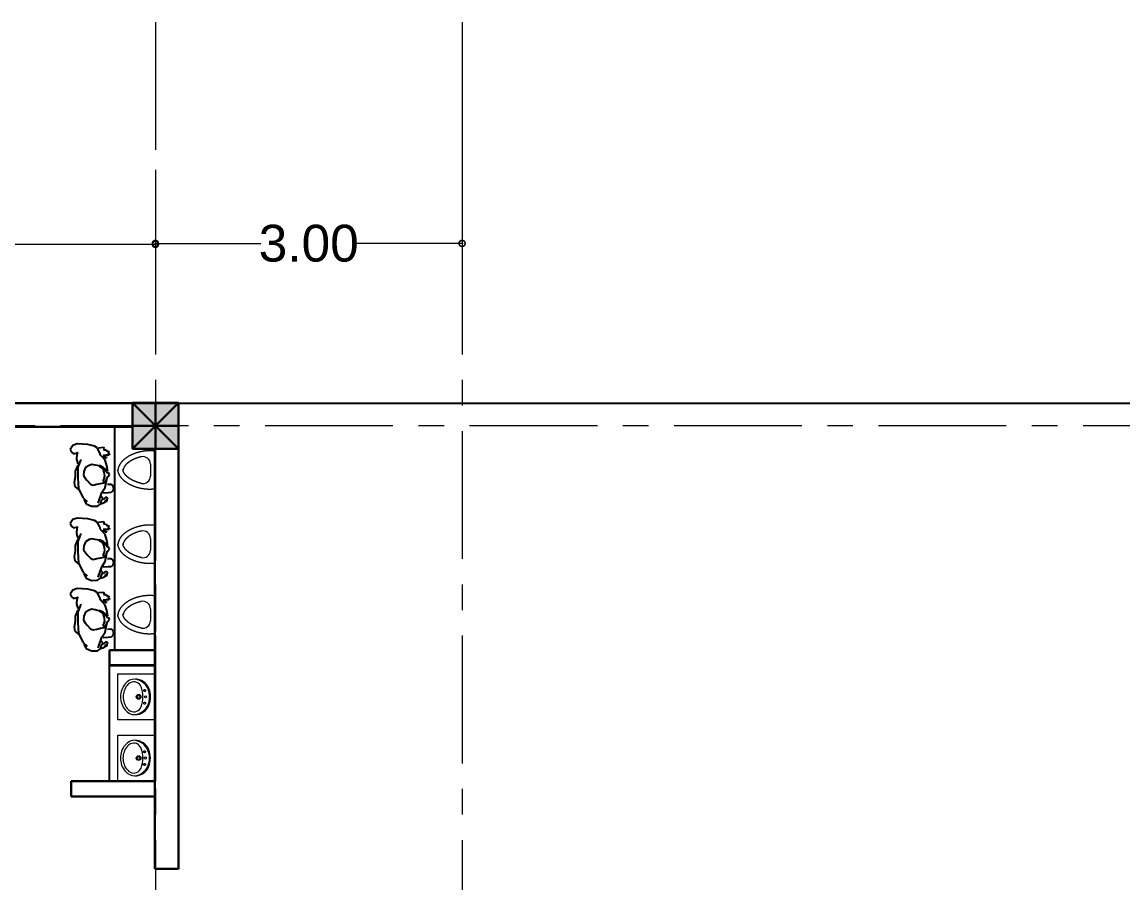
# Model space of a CAD drawing. Header units: metres. Extents: x 319894 to 3389272, y 120 to 6136017.
# Drawn here: x 321454.5 to 321465.27, y 3068031.98 to 3068040.4 of the extents above; entities that cross this region are included whole.
import ezdxf

# ---------------------------------------------------------------- set-up
doc = ezdxf.new("R2010")
doc.units = ezdxf.units.M
doc.header["$MEASUREMENT"] = 0
for name, pattern in [('CENTER', [2, 1.25, -0.25, 0.25, -0.25]), ('HIDDEN', [0.375, 0.25, -0.125]), ('RAYITAS', [0.375, 0.25, -0.125])]:
    doc.linetypes.add(name, pattern=pattern)
doc.layers.get('Defpoints').update_dxf_attribs({"color": 254})
for name, color, linetype, lineweight in [('a_MUEBLE ART', 4, 'Continuous', 5), ('centerline', 255, 'HIDDEN', 5), ('column', 50, 'Continuous', 30), ('hatch', 252, 'Continuous', 15), ('wall', 4, 'Continuous', 30)]:
    doc.layers.add(name, color=color, linetype=linetype, lineweight=lineweight)
for name, color, linetype in [('S-DIM', 7, 'Continuous'), ('steps', 23, 'Continuous'), ('TEXT', 255, 'Continuous')]:
    doc.layers.add(name, color=color, linetype=linetype)
doc.styles.add('TEXTS', font='swissl.ttf')
doc.dimstyles.new('DIMTEXT', dxfattribs={"dimscale": 0.4, "dimtxt": 0.9, "dimasz": 0.3, "dimexe": 0.05, "dimexo": 0.05, "dimgap": 0.05, "dimtad": 0, "dimzin": 1, "dimdsep": 46, "dimtxsty": 'TEXTS', "dimblk": 'DOTSMALL', "dimcen": 0.1, "dimclrd": 256, "dimclre": 6, "dimclrt": 3, "dimadec": 0, "dimazin": 0, "dimtfac": 0.15, "dimtix": 1, "dimtofl": 0, "dimtmove": 1, "dimatfit": 3, "dimldrblk": 'OPEN', "dimfxl": 1, "dimtolj": 1, "dimtzin": 0, "dimarcsym": 0})

# ---------------------------------------------------------------- blocks, each defined once
blk = doc.blocks.new('URINAL')
at = {"ltscale": 0.5}
for p, q in [((389260, 399197), (389262, 399200)), ((389262, 399200), (389264, 399203)), ((389264, 399203), (389265, 399206)), ((389265, 399206), (389267, 399209)), ((389267, 399209), (389269, 399212)), ((389269, 399212), (389271, 399215)), ((389271, 399215), (389273, 399217)), ((389273, 399217), (389275, 399220)), ((389275, 399220), (389277, 399223)), ((389277, 399223), (389279, 399226)), ((389279, 399226), (389281, 399229)), ((389281, 399229), (389283, 399231)), ((389283, 399231), (389285, 399234)), ((389285, 399234), (389287, 399237)), ((389287, 399237), (389289, 399239)), ((389289, 399239), (389292, 399242)), ((389292, 399242), (389294, 399244)), ((389294, 399244), (389296, 399247)), ((389296, 399247), (389298, 399249)), ((389298, 399249), (389300, 399252)), ((389300, 399252), (389303, 399254)), ((389303, 399254), (389305, 399256)), ((389305, 399256), (389307, 399258)), ((389307, 399258), (389310, 399261)), ((389310, 399261), (389312, 399263)), ((389312, 399263), (389315, 399265)), ((389315, 399265), (389317, 399267)), ((389317, 399267), (389319, 399269)), ((389319, 399269), (389322, 399271)), ((389321, 399199), (389322, 399199)), ((389322, 399271), (389324, 399273)), ((389322, 399200), (389323, 399201)), ((389322, 399199), (389322, 399200)), ((389322, 399200), (389322, 399200)), ((389323, 399201), (389324, 399202)), ((389323, 399201), (389323, 399201)), ((389324, 399273), (389327, 399275)), ((389324, 399202), (389324, 399203)), ((389324, 399203), (389325, 399203)), ((389324, 399202), (389324, 399202)), ((389325, 399203), (389325, 399204)), ((389325, 399204), (389326, 399204)), ((389326, 399205), (389327, 399206)), ((389326, 399204), (389326, 399205)), ((389326, 399205), (389326, 399205)), ((389327, 399275), (389329, 399277)), ((389327, 399206), (389328, 399207)), ((389327, 399206), (389327, 399206)), ((389328, 399207), (389328, 399208)), ((389328, 399208), (389329, 399208)), ((389328, 399207), (389328, 399207)), ((389329, 399277), (389332, 399278)), ((389329, 399208), (389329, 399209)), ((389329, 399209), (389330, 399209)), ((389330, 399210), (389331, 399211)), ((389330, 399209), (389330, 399210)), ((389330, 399210), (389330, 399210)), ((389331, 399211), (389332, 399212)), ((389331, 399211), (389331, 399211)), ((389332, 399278), (389335, 399280)), ((389332, 399212), (389332, 399213)), ((389332, 399213), (389333, 399213)), ((389332, 399212), (389332, 399212)), ((389333, 399213), (389334, 399214)), ((389333, 399213), (389333, 399213)), ((389334, 399214), (389335, 399215)), ((389334, 399214), (389334, 399214)), ((389335, 399280), (389337, 399282)), ((389335, 399215), (389335, 399216)), ((389335, 399216), (389336, 399216)), ((389335, 399215), (389335, 399215)), ((389336, 399216), (389336, 399217)), ((389336, 399217), (389337, 399217)), ((389337, 399282), (389340, 399283)), ((389337, 399217), (389337, 399218)), ((389337, 399218), (389338, 399218)), ((389337, 399217), (389337, 399217)), ((389338, 399218), (389338, 399219)), ((389338, 399219), (389339, 399219)), ((389339, 399219), (389339, 399220)), ((389339, 399220), (389340, 399220)), ((389340, 399283), (389343, 399285)), ((389340, 399220), (389340, 399221)), ((389340, 399221), (389341, 399221)), ((389340, 399220), (389340, 399220)), ((389341, 399221), (389341, 399222)), ((389341, 399222), (389342, 399222)), ((389342, 399222), (389343, 399223)), ((389342, 399222), (389342, 399222)), ((389343, 399285), (389345, 399287)), ((389343, 399223), (389343, 399224)), ((389343, 399224), (389344, 399224)), ((389343, 399223), (389343, 399223)), ((389344, 399224), (389345, 399225)), ((389344, 399224), (389344, 399224)), ((389345, 399287), (389348, 399288)), ((389345, 399225), (389345, 399226)), ((389345, 399226), (389346, 399226)), ((389345, 399225), (389345, 399225)), ((389346, 399226), (389347, 399227)), ((389346, 399226), (389346, 399226)), ((389347, 399227), (389347, 399227)), ((389347, 399227), (389348, 399227)), ((389348, 399288), (389351, 399289)), ((389348, 399228), (389349, 399229)), ((389348, 399227), (389348, 399228)), ((389348, 399228), (389348, 399228)), ((389349, 399229), (389349, 399229)), ((389349, 399229), (389350, 399229)), ((389350, 399229), (389350, 399230)), ((389350, 399230), (389351, 399230)), ((389351, 399289), (389353, 399291)), ((389351, 399230), (389351, 399231)), ((389351, 399231), (389352, 399231)), ((389351, 399230), (389351, 399230)), ((389352, 399231), (389353, 399232)), ((389352, 399231), (389352, 399231)), ((389353, 399291), (389356, 399292)), ((389353, 399232), (389353, 399232)), ((389353, 399232), (389354, 399232)), ((389354, 399232), (389354, 399233)), ((389354, 399233), (389355, 399233)), ((389355, 399233), (389355, 399234)), ((389355, 399234), (389356, 399234)), ((389355, 399233), (389355, 399233)), ((389356, 399292), (389359, 399293)), ((389356, 399234), (389357, 399235)), ((389356, 399234), (389356, 399234)), ((389357, 399235), (389357, 399235)), ((389357, 399235), (389358, 399235)), ((389358, 399235), (389358, 399236)), ((389358, 399236), (389358, 399236)), ((389358, 399236), (389359, 399236)), ((389359, 399293), (389362, 399295)), ((389359, 399236), (389360, 399237)), ((389359, 399236), (389359, 399236)), ((389360, 399237), (389360, 399237)), ((389360, 399237), (389361, 399237)), ((389361, 399237), (389361, 399238)), ((389361, 399238), (389361, 399238)), ((389361, 399238), (389362, 399238)), ((389362, 399295), (389365, 399296)), ((389362, 399238), (389362, 399239)), ((389362, 399239), (389363, 399239)), ((389363, 399239), (389363, 399239)), ((389363, 399239), (389364, 399239)), ((389364, 399239), (389364, 399240)), ((389364, 399240), (389364, 399240)), ((389364, 399240), (389365, 399240)), ((389365, 399296), (389368, 399297)), ((389365, 399240), (389366, 399241)), ((389365, 399240), (389365, 399240)), ((389366, 399241), (389366, 399241)), ((389366, 399241), (389367, 399241)), ((389367, 399241), (389368, 399242)), ((389367, 399241), (389367, 399241)), ((389368, 399297), (389371, 399298)), ((389368, 399242), (389368, 399242)), ((389368, 399242), (389368, 399242)), ((389368, 399242), (389369, 399242)), ((389369, 399242), (389369, 399243)), ((389369, 399243), (389370, 399243)), ((389370, 399243), (389370, 399243)), ((389370, 399243), (389371, 399243)), ((389371, 399298), (389373, 399299)), ((389371, 399243), (389371, 399244)), ((389371, 399244), (389371, 399244)), ((389371, 399244), (389372, 399244)), ((389372, 399244), (389373, 399245)), ((389372, 399244), (389372, 399244)), ((389373, 399299), (389376, 399300)), ((389373, 399245), (389373, 399245)), ((389373, 399245), (389374, 399245)), ((389374, 399245), (389374, 399245)), ((389374, 399245), (389375, 399245)), ((389375, 399245), (389375, 399246)), ((389375, 399246), (389375, 399246)), ((389375, 399246), (389376, 399246)), ((389376, 399300), (389379, 399300)), ((389376, 399246), (389376, 399246)), ((389376, 399246), (389377, 399246)), ((389377, 399246), (389377, 399247)), ((389377, 399247), (389378, 399247)), ((389378, 399247), (389378, 399247)), ((389378, 399247), (389379, 399247)), ((389379, 399300), (389382, 399301)), ((389379, 399247), (389379, 399248)), ((389379, 399248), (389380, 399248)), ((389379, 399247), (389379, 399247)), ((389380, 399248), (389380, 399248)), ((389380, 399248), (389381, 399248)), ((389381, 399248), (389382, 399249)), ((389381, 399248), (389381, 399248)), ((389382, 399301), (389385, 399302)), ((389382, 399249), (389382, 399249)), ((389382, 399249), (389383, 399249)), ((389383, 399249), (389383, 399249)), ((389383, 399249), (389383, 399249)), ((389383, 399249), (389384, 399249)), ((389384, 399249), (389384, 399250)), ((389384, 399250), (389385, 399250)), ((389385, 399302), (389388, 399302)), ((389385, 399250), (389385, 399250)), ((389385, 399250), (389386, 399250)), ((389386, 399250), (389386, 399250)), ((389386, 399250), (389386, 399250)), ((389386, 399250), (389387, 399250)), ((389387, 399250), (389387, 399251)), ((389387, 399251), (389388, 399251)), ((389388, 399302), (389391, 399303)), ((389388, 399251), (389388, 399251)), ((389388, 399251), (389389, 399251)), ((389389, 399251), (389389, 399251)), ((389389, 399251), (389390, 399251)), ((389390, 399251), (389391, 399252)), ((389390, 399251), (389390, 399251)), ((389391, 399303), (389394, 399303)), ((389392, 399254), (389391, 399254)), ((389391, 399252), (389391, 399252)), ((389391, 399252), (389391, 399252)), ((389391, 399252), (389392, 399252)), ((389393, 399254), (389392, 399254)), ((389392, 399254), (389392, 399254)), ((389392, 399252), (389392, 399252)), ((389392, 399252), (389393, 399252)), ((389394, 399254), (389393, 399254)), ((389393, 399254), (389393, 399254)), ((389393, 399252), (389393, 399252)), ((389393, 399252), (389394, 399252)), ((389394, 399303), (389398, 399304)), ((389395, 399254), (389394, 399254)), ((389394, 399254), (389394, 399254)), ((389394, 399252), (389395, 399253)), ((389394, 399252), (389394, 399252)), ((389396, 399254), (389395, 399254)), ((389395, 399254), (389395, 399254)), ((389395, 399253), (389395, 399253)), ((389395, 399253), (389395, 399253)), ((389395, 399253), (389396, 399253)), ((389396, 399253), (389396, 399254)), ((389396, 399254), (389396, 399254)), ((389397, 399253), (389396, 399253)), ((389396, 399253), (389396, 399253)), ((389396, 399253), (389397, 399253)), ((389398, 399253), (389397, 399253)), ((389397, 399253), (389397, 399253)), ((389397, 399253), (389397, 399253)), ((389397, 399253), (389398, 399253)), ((389401, 399303), (389398, 399304)), ((389399, 399253), (389398, 399253)), ((389398, 399253), (389398, 399253)), ((389398, 399253), (389398, 399253)), ((389398, 399253), (389399, 399253)), ((389399, 399253), (389399, 399254)), ((389399, 399254), (389400, 399254)), ((389400, 399253), (389399, 399253)), ((389399, 399253), (389399, 399253)), ((389400, 399254), (389400, 399254)), ((389400, 399254), (389401, 399254)), ((389401, 399253), (389400, 399253)), ((389400, 399253), (389400, 399253)), ((389404, 399303), (389401, 399303)), ((389401, 399254), (389401, 399254)), ((389401, 399254), (389401, 399254)), ((389401, 399254), (389402, 399254)), ((389401, 399252), (389401, 399253)), ((389402, 399252), (389401, 399252)), ((389401, 399252), (389401, 399252)), ((389402, 399254), (389402, 399254)), ((389402, 399254), (389403, 399254)), ((389403, 399252), (389402, 399252)), ((389402, 399252), (389402, 399252)), ((389403, 399254), (389403, 399254)), ((389403, 399254), (389404, 399254)), ((389404, 399252), (389403, 399252)), ((389403, 399252), (389403, 399252)), ((389407, 399302), (389404, 399303)), ((389405, 399252), (389404, 399252)), ((389404, 399252), (389404, 399252)), ((389405, 399251), (389405, 399252)), ((389406, 399251), (389405, 399251)), ((389407, 399251), (389406, 399251)), ((389406, 399251), (389406, 399251)), ((389406, 399251), (389406, 399251)), ((389410, 399302), (389407, 399302)), ((389408, 399251), (389407, 399251)), ((389407, 399251), (389407, 399251)), ((389408, 399250), (389408, 399251)), ((389409, 399250), (389408, 399250)), ((389410, 399250), (389409, 399250)), ((389409, 399250), (389409, 399250)), ((389413, 399301), (389410, 399302)), ((389411, 399250), (389410, 399250)), ((389410, 399250), (389410, 399250)), ((389410, 399250), (389410, 399250)), ((389411, 399249), (389411, 399250)), ((389412, 399249), (389411, 399249)), ((389413, 399249), (389412, 399249)), ((389412, 399249), (389412, 399249)), ((389416, 399300), (389413, 399301)), ((389414, 399249), (389413, 399249)), ((389413, 399249), (389413, 399249)), ((389414, 399248), (389414, 399249)), ((389415, 399248), (389414, 399248)), ((389414, 399248), (389414, 399248)), ((389416, 399248), (389415, 399248)), ((389415, 399248), (389415, 399248)), ((389419, 399300), (389416, 399300)), ((389416, 399247), (389416, 399248)), ((389417, 399247), (389416, 399247)), ((389418, 399247), (389417, 399247)), ((389417, 399247), (389417, 399247)), ((389418, 399246), (389418, 399247)), ((389418, 399247), (389418, 399247)), ((389419, 399246), (389418, 399246)), ((389422, 399299), (389419, 399300)), ((389420, 399246), (389419, 399246)), ((389419, 399246), (389419, 399246)), ((389421, 399245), (389420, 399246)), ((389420, 399246), (389420, 399246)), ((389422, 399245), (389421, 399245)), ((389421, 399245), (389421, 399245)), ((389421, 399245), (389421, 399245)), ((389425, 399298), (389422, 399299)), ((389423, 399244), (389422, 399245)), ((389422, 399245), (389422, 399245)), ((389424, 399244), (389423, 399244)), ((389423, 399244), (389423, 399244)), ((389425, 399243), (389424, 399244)), ((389424, 399244), (389424, 399244)), ((389428, 399297), (389425, 399298)), ((389426, 399243), (389425, 399243)), ((389425, 399243), (389425, 399243)), ((389425, 399243), (389425, 399243)), ((389426, 399242), (389426, 399243)), ((389427, 399242), (389426, 399242)), ((389428, 399242), (389427, 399242)), ((389427, 399242), (389427, 399242)), ((389430, 399296), (389428, 399297)), ((389428, 399241), (389428, 399242)), ((389429, 399241), (389428, 399241)), ((389428, 399241), (389428, 399241)), ((389430, 399240), (389429, 399241)), ((389429, 399241), (389429, 399241)), ((389433, 399295), (389430, 399296)), ((389431, 399240), (389430, 399240)), ((389430, 399240), (389430, 399240)), ((389432, 399239), (389431, 399240)), ((389431, 399240), (389431, 399240)), ((389433, 399239), (389432, 399239)), ((389432, 399239), (389432, 399239)), ((389432, 399239), (389432, 399239)), ((389436, 399293), (389433, 399295)), ((389433, 399238), (389433, 399239)), ((389434, 399238), (389433, 399238)), ((389435, 399237), (389434, 399238)), ((389434, 399238), (389434, 399238)), ((389436, 399236), (389435, 399237)), ((389435, 399237), (389435, 399237)), ((389435, 399237), (389435, 399237)), ((389439, 399292), (389436, 399293)), ((389437, 399236), (389436, 399236)), ((389436, 399236), (389436, 399236)), ((389438, 399235), (389437, 399236)), ((389437, 399236), (389437, 399236)), ((389439, 399234), (389438, 399235)), ((389438, 399235), (389438, 399235)), ((389438, 399235), (389438, 399235)), ((389442, 399291), (389439, 399292)), ((389440, 399234), (389439, 399234)), ((389439, 399234), (389439, 399234)), ((389440, 399233), (389440, 399234)), ((389441, 399233), (389440, 399233)), ((389442, 399232), (389441, 399233)), ((389441, 399233), (389441, 399233)), ((389444, 399289), (389442, 399291)), ((389443, 399231), (389442, 399232)), ((389442, 399232), (389442, 399232)), ((389442, 399232), (389442, 399232)), ((389444, 399231), (389443, 399231)), ((389443, 399231), (389443, 399231)), ((389447, 399288), (389444, 399289)), ((389444, 399230), (389444, 399231)), ((389445, 399230), (389444, 399230)), ((389445, 399229), (389445, 399230)), ((389445, 399230), (389445, 399230)), ((389446, 399229), (389445, 399229)), ((389447, 399228), (389446, 399229)), ((389446, 399229), (389446, 399229)), ((389450, 399287), (389447, 399288)), ((389448, 399227), (389447, 399228)), ((389447, 399228), (389447, 399228)), ((389449, 399226), (389448, 399227)), ((389448, 399227), (389448, 399227)), ((389448, 399227), (389448, 399227)), ((389450, 399226), (389449, 399226)), ((389449, 399226), (389449, 399226)), ((389453, 399285), (389450, 399287)), ((389450, 399225), (389450, 399226)), ((389451, 399225), (389450, 399225)), ((389451, 399224), (389451, 399225)), ((389452, 399224), (389451, 399224)), ((389451, 399224), (389451, 399224)), ((389452, 399223), (389452, 399224)), ((389453, 399223), (389452, 399223)), ((389455, 399283), (389453, 399285)), ((389453, 399222), (389453, 399223)), ((389454, 399222), (389453, 399222)), ((389453, 399222), (389453, 399222)), ((389454, 399221), (389454, 399222)), ((389455, 399221), (389454, 399221)), ((389458, 399282), (389455, 399283)), ((389455, 399220), (389455, 399221)), ((389456, 399220), (389455, 399220)), ((389456, 399219), (389456, 399220)), ((389456, 399220), (389456, 399220)), ((389457, 399219), (389456, 399219)), ((389457, 399218), (389457, 399219)), ((389458, 399218), (389457, 399218)), ((389461, 399280), (389458, 399282)), ((389458, 399217), (389458, 399218)), ((389459, 399217), (389458, 399217)), ((389459, 399216), (389459, 399217)), ((389459, 399217), (389459, 399217)), ((389460, 399216), (389459, 399216)), ((389460, 399215), (389460, 399216)), ((389461, 399215), (389460, 399215)), ((389463, 399278), (389461, 399280)), ((389461, 399214), (389461, 399215)), ((389462, 399213), (389461, 399214)), ((389461, 399214), (389461, 399214)), ((389463, 399213), (389462, 399213)), ((389462, 399213), (389462, 399213)), ((389466, 399277), (389463, 399278)), ((389463, 399212), (389463, 399213)), ((389464, 399212), (389463, 399212)), ((389464, 399211), (389464, 399212)), ((389465, 399210), (389464, 399211)), ((389464, 399211), (389464, 399211)), ((389466, 399209), (389465, 399210)), ((389465, 399210), (389465, 399210)), ((389468, 399275), (389466, 399277)), ((389466, 399208), (389466, 399209)), ((389466, 399209), (389466, 399209)), ((389467, 399208), (389466, 399208)), ((389467, 399207), (389467, 399208)), ((389468, 399207), (389467, 399207)), ((389471, 399273), (389468, 399275)), ((389468, 399206), (389468, 399207)), ((389469, 399205), (389468, 399206)), ((389468, 399206), (389468, 399206)), ((389470, 399204), (389469, 399205)), ((389469, 399205), (389469, 399205)), ((389470, 399203), (389470, 399204)), ((389470, 399204), (389470, 399204)), ((389471, 399203), (389470, 399203)), ((389473, 399271), (389471, 399273)), ((389471, 399202), (389471, 399203)), ((389472, 399202), (389471, 399202)), ((389472, 399201), (389472, 399202)), ((389473, 399200), (389472, 399201)), ((389472, 399201), (389472, 399201)), ((389476, 399269), (389473, 399271)), ((389474, 399199), (389473, 399200)), ((389473, 399200), (389473, 399200)), ((389474, 399199), (389474, 399199)), ((389478, 399267), (389476, 399269)), ((389481, 399265), (389478, 399267)), ((389483, 399263), (389481, 399265)), ((389485, 399261), (389483, 399263)), ((389488, 399258), (389485, 399261)), ((389490, 399256), (389488, 399258)), ((389492, 399254), (389490, 399256)), ((389495, 399252), (389492, 399254)), ((389497, 399249), (389495, 399252)), ((389499, 399247), (389497, 399249)), ((389501, 399244), (389499, 399247)), ((389504, 399242), (389501, 399244)), ((389506, 399239), (389504, 399242)), ((389508, 399237), (389506, 399239)), ((389510, 399234), (389508, 399237)), ((389512, 399231), (389510, 399234)), ((389514, 399229), (389512, 399231)), ((389516, 399226), (389514, 399229)), ((389518, 399223), (389516, 399226)), ((389520, 399220), (389518, 399223)), ((389522, 399217), (389520, 399220)), ((389524, 399215), (389522, 399217)), ((389526, 399212), (389524, 399215)), ((389528, 399209), (389526, 399212)), ((389530, 399206), (389528, 399209)), ((389532, 399203), (389530, 399206)), ((389533, 399200), (389532, 399203)), ((389535, 399197), (389533, 399200)), ((389218, 399092), (389219, 399095)), ((389218, 399088), (389218, 399092)), ((389219, 399095), (389220, 399099)), ((389220, 399099), (389221, 399103)), ((389221, 399103), (389222, 399106)), ((389222, 399106), (389223, 399110)), ((389223, 399110), (389224, 399113)), ((389224, 399113), (389225, 399117)), ((389225, 399117), (389227, 399120)), ((389227, 399120), (389228, 399124)), ((389228, 399124), (389229, 399127)), ((389229, 399127), (389230, 399131)), ((389230, 399131), (389231, 399134)), ((389231, 399134), (389233, 399138)), ((389233, 399138), (389234, 399141)), ((389234, 399141), (389235, 399145)), ((389235, 399145), (389237, 399148)), ((389237, 399148), (389238, 399151)), ((389238, 399151), (389239, 399155)), ((389239, 399155), (389241, 399158)), ((389241, 399158), (389242, 399161)), ((389242, 399161), (389244, 399165)), ((389244, 399165), (389245, 399168)), ((389245, 399168), (389247, 399171)), ((389247, 399171), (389248, 399175)), ((389248, 399175), (389250, 399178)), ((389250, 399178), (389251, 399181)), ((389251, 399181), (389253, 399184)), ((389253, 399184), (389255, 399187)), ((389255, 399187), (389256, 399191)), ((389256, 399191), (389258, 399194)), ((389258, 399194), (389260, 399197)), ((389269, 399089), (389270, 399090)), ((389269, 399088), (389269, 399089)), ((389270, 399092), (389271, 399093)), ((389270, 399091), (389270, 399092)), ((389270, 399090), (389270, 399091)), ((389270, 399091), (389270, 399091)), ((389271, 399096), (389272, 399097)), ((389271, 399095), (389271, 399096)), ((389271, 399094), (389271, 399095)), ((389271, 399093), (389271, 399094)), ((389271, 399094), (389271, 399094)), ((389272, 399099), (389272, 399100)), ((389272, 399100), (389273, 399100)), ((389272, 399098), (389272, 399099)), ((389272, 399097), (389272, 399098)), ((389272, 399097), (389272, 399097)), ((389273, 399102), (389274, 399103)), ((389273, 399101), (389273, 399102)), ((389273, 399102), (389273, 399102)), ((389273, 399100), (389273, 399101)), ((389274, 399105), (389275, 399106)), ((389274, 399104), (389274, 399105)), ((389274, 399105), (389274, 399105)), ((389274, 399103), (389274, 399104)), ((389275, 399108), (389276, 399109)), ((389275, 399107), (389275, 399108)), ((389275, 399108), (389275, 399108)), ((389275, 399106), (389275, 399107)), ((389276, 399111), (389277, 399112)), ((389276, 399110), (389276, 399111)), ((389276, 399111), (389276, 399111)), ((389276, 399109), (389276, 399110)), ((389277, 399114), (389278, 399115)), ((389277, 399113), (389277, 399114)), ((389277, 399112), (389277, 399113)), ((389277, 399113), (389277, 399113)), ((389278, 399117), (389279, 399118)), ((389278, 399116), (389278, 399117)), ((389278, 399115), (389278, 399116)), ((389278, 399116), (389278, 399116)), ((389279, 399120), (389280, 399121)), ((389279, 399119), (389279, 399120)), ((389279, 399118), (389279, 399119)), ((389279, 399118), (389279, 399118)), ((389280, 399122), (389280, 399123)), ((389280, 399123), (389281, 399123)), ((389280, 399121), (389280, 399122)), ((389280, 399121), (389280, 399121)), ((389281, 399125), (389281, 399126)), ((389281, 399126), (389282, 399126)), ((389281, 399124), (389281, 399125)), ((389281, 399123), (389281, 399124)), ((389282, 399127), (389282, 399128)), ((389282, 399128), (389283, 399128)), ((389282, 399126), (389282, 399127)), ((389283, 399130), (389283, 399131)), ((389283, 399131), (389284, 399131)), ((389283, 399129), (389283, 399130)), ((389283, 399128), (389283, 399129)), ((389284, 399132), (389284, 399133)), ((389284, 399133), (389285, 399133)), ((389284, 399131), (389284, 399132)), ((389285, 399135), (389286, 399136)), ((389285, 399134), (389285, 399135)), ((389285, 399135), (389285, 399135)), ((389285, 399133), (389285, 399134)), ((389286, 399137), (389286, 399138)), ((389286, 399138), (389287, 399138)), ((389286, 399136), (389286, 399137)), ((389287, 399140), (389288, 399141)), ((389287, 399139), (389287, 399140)), ((389287, 399140), (389287, 399140)), ((389287, 399138), (389287, 399139)), ((389288, 399142), (389289, 399143)), ((389288, 399141), (389288, 399142)), ((389288, 399142), (389288, 399142)), ((389289, 399144), (389290, 399145)), ((389289, 399143), (389289, 399144)), ((389289, 399144), (389289, 399144)), ((389290, 399146), (389291, 399147)), ((389290, 399145), (389290, 399146)), ((389290, 399146), (389290, 399146)), ((389291, 399149), (389292, 399150)), ((389291, 399148), (389291, 399149)), ((389291, 399147), (389291, 399148)), ((389291, 399148), (389291, 399148)), ((389292, 399151), (389293, 399152)), ((389292, 399150), (389292, 399151)), ((389292, 399150), (389292, 399150)), ((389293, 399153), (389294, 399154)), ((389293, 399152), (389293, 399153)), ((389293, 399152), (389293, 399152)), ((389294, 399155), (389295, 399156)), ((389294, 399154), (389294, 399155)), ((389294, 399154), (389294, 399154)), ((389295, 399157), (389296, 399158)), ((389295, 399156), (389295, 399157)), ((389295, 399156), (389295, 399156)), ((389296, 399159), (389297, 399160)), ((389296, 399158), (389296, 399159)), ((389296, 399158), (389296, 399158)), ((389297, 399161), (389298, 399162)), ((389297, 399160), (389297, 399161)), ((389297, 399160), (389297, 399160)), ((389298, 399162), (389298, 399163)), ((389298, 399163), (389299, 399163)), ((389298, 399162), (389298, 399162)), ((389299, 399164), (389299, 399165)), ((389299, 399165), (389300, 399165)), ((389299, 399163), (389299, 399164)), ((389300, 399166), (389300, 399167)), ((389300, 399167), (389301, 399167)), ((389300, 399165), (389300, 399166)), ((389301, 399168), (389302, 399169)), ((389301, 399167), (389301, 399168)), ((389301, 399168), (389301, 399168)), ((389302, 399170), (389303, 399171)), ((389302, 399169), (389302, 399170)), ((389302, 399170), (389302, 399170)), ((389303, 399171), (389303, 399172)), ((389303, 399172), (389304, 399172)), ((389304, 399173), (389305, 399174)), ((389304, 399172), (389304, 399173)), ((389304, 399173), (389304, 399173)), ((389305, 399175), (389306, 399176)), ((389305, 399174), (389305, 399175)), ((389305, 399175), (389305, 399175)), ((389306, 399177), (389307, 399178)), ((389306, 399176), (389306, 399177)), ((389306, 399176), (389306, 399176)), ((389307, 399178), (389307, 399179)), ((389307, 399179), (389308, 399179)), ((389307, 399178), (389307, 399178)), ((389308, 399180), (389309, 399181)), ((389308, 399179), (389308, 399180)), ((389309, 399181), (389309, 399182)), ((389309, 399182), (389310, 399182)), ((389309, 399181), (389309, 399181)), ((389310, 399183), (389311, 399184)), ((389310, 399182), (389310, 399183)), ((389310, 399183), (389310, 399183)), ((389311, 399184), (389311, 399185)), ((389311, 399185), (389312, 399185)), ((389312, 399186), (389313, 399187)), ((389312, 399185), (389312, 399186)), ((389312, 399186), (389312, 399186)), ((389313, 399188), (389314, 399189)), ((389313, 399187), (389313, 399188)), ((389313, 399187), (389313, 399187)), ((389314, 399189), (389315, 399190)), ((389314, 399189), (389314, 399189)), ((389315, 399190), (389315, 399191)), ((389315, 399191), (389316, 399191)), ((389315, 399190), (389315, 399190)), ((389316, 399192), (389317, 399193)), ((389316, 399191), (389316, 399192)), ((389316, 399192), (389316, 399192)), ((389317, 399193), (389317, 399194)), ((389317, 399194), (389318, 399194)), ((389318, 399195), (389319, 399196)), ((389318, 399194), (389318, 399195)), ((389318, 399195), (389318, 399195)), ((389319, 399196), (389320, 399197)), ((389319, 399196), (389319, 399196)), ((389320, 399197), (389320, 399198)), ((389320, 399198), (389321, 399198)), ((389320, 399197), (389320, 399197)), ((389321, 399198), (389321, 399199)), ((389474, 399198), (389474, 399199)), ((389475, 399198), (389474, 399198)), ((389475, 399197), (389475, 399198)), ((389476, 399197), (389475, 399197)), ((389476, 399196), (389476, 399197)), ((389477, 399195), (389476, 399196)), ((389476, 399196), (389476, 399196)), ((389478, 399194), (389477, 399195)), ((389477, 399195), (389477, 399195)), ((389478, 399193), (389478, 399194)), ((389478, 399194), (389478, 399194)), ((389479, 399192), (389478, 399193)), ((389479, 399191), (389479, 399192)), ((389479, 399192), (389479, 399192)), ((389480, 399191), (389479, 399191)), ((389480, 399190), (389480, 399191)), ((389481, 399190), (389480, 399190)), ((389481, 399189), (389481, 399190)), ((389482, 399188), (389481, 399189)), ((389481, 399189), (389481, 399189)), ((389482, 399187), (389482, 399188)), ((389483, 399186), (389482, 399187)), ((389482, 399187), (389482, 399187)), ((389484, 399185), (389483, 399186)), ((389483, 399186), (389483, 399186)), ((389484, 399184), (389484, 399185)), ((389484, 399185), (389484, 399185)), ((389485, 399183), (389484, 399184)), ((389485, 399182), (389485, 399183)), ((389485, 399183), (389485, 399183)), ((389486, 399182), (389485, 399182)), ((389486, 399181), (389486, 399182)), ((389487, 399181), (389486, 399181)), ((389487, 399180), (389487, 399181)), ((389487, 399179), (389487, 399180)), ((389488, 399179), (389487, 399179)), ((389488, 399178), (389488, 399179)), ((389489, 399177), (389488, 399178)), ((389488, 399178), (389488, 399178)), ((389489, 399176), (389489, 399177)), ((389490, 399175), (389489, 399176)), ((389489, 399176), (389489, 399176)), ((389491, 399174), (389490, 399175)), ((389490, 399175), (389490, 399175)), ((389491, 399173), (389491, 399174)), ((389492, 399172), (389491, 399173)), ((389491, 399173), (389491, 399173)), ((389492, 399171), (389492, 399172)), ((389492, 399172), (389492, 399172)), ((389493, 399170), (389492, 399171)), ((389493, 399169), (389493, 399170)), ((389493, 399170), (389493, 399170)), ((389494, 399168), (389493, 399169)), ((389494, 399167), (389494, 399168)), ((389494, 399168), (389494, 399168)), ((389495, 399167), (389494, 399167)), ((389495, 399166), (389495, 399167)), ((389495, 399165), (389495, 399166)), ((389496, 399165), (389495, 399165)), ((389496, 399164), (389496, 399165)), ((389496, 399163), (389496, 399164)), ((389497, 399163), (389496, 399163)), ((389497, 399162), (389497, 399163)), ((389498, 399161), (389497, 399162)), ((389497, 399162), (389497, 399162)), ((389498, 399160), (389498, 399161)), ((389499, 399159), (389498, 399160)), ((389498, 399160), (389498, 399160)), ((389499, 399158), (389499, 399159)), ((389500, 399157), (389499, 399158)), ((389499, 399158), (389499, 399158)), ((389500, 399156), (389500, 399157)), ((389501, 399155), (389500, 399156)), ((389500, 399156), (389500, 399156)), ((389501, 399154), (389501, 399155)), ((389502, 399153), (389501, 399154)), ((389501, 399154), (389501, 399154)), ((389502, 399152), (389502, 399153)), ((389503, 399151), (389502, 399152)), ((389502, 399152), (389502, 399152)), ((389503, 399150), (389503, 399151)), ((389504, 399149), (389503, 399150)), ((389503, 399150), (389503, 399150)), ((389504, 399148), (389504, 399149)), ((389505, 399147), (389504, 399148)), ((389504, 399148), (389504, 399148)), ((389505, 399146), (389505, 399147)), ((389506, 399145), (389505, 399146)), ((389505, 399146), (389505, 399146)), ((389506, 399144), (389506, 399145)), ((389506, 399143), (389506, 399144)), ((389506, 399144), (389506, 399144)), ((389507, 399142), (389506, 399143)), ((389507, 399141), (389507, 399142)), ((389507, 399142), (389507, 399142)), ((389508, 399140), (389507, 399141)), ((389508, 399139), (389508, 399140)), ((389508, 399140), (389508, 399140)), ((389509, 399138), (389508, 399139)), ((389509, 399137), (389509, 399138)), ((389509, 399138), (389509, 399138)), ((389509, 399136), (389509, 399137)), ((389510, 399135), (389509, 399136)), ((389510, 399134), (389510, 399135)), ((389510, 399135), (389510, 399135)), ((389511, 399133), (389510, 399134)), ((389511, 399132), (389511, 399133)), ((389511, 399133), (389511, 399133)), ((389511, 399131), (389511, 399132)), ((389512, 399131), (389511, 399131)), ((389512, 399130), (389512, 399131)), ((389512, 399129), (389512, 399130)), ((389513, 399128), (389512, 399129)), ((389513, 399127), (389513, 399128)), ((389513, 399128), (389513, 399128)), ((389513, 399126), (389513, 399127)), ((389514, 399126), (389513, 399126)), ((389514, 399125), (389514, 399126)), ((389514, 399124), (389514, 399125)), ((389515, 399123), (389514, 399124)), ((389515, 399122), (389515, 399123)), ((389515, 399123), (389515, 399123)), ((389515, 399121), (389515, 399122)), ((389516, 399121), (389515, 399121)), ((389516, 399120), (389516, 399121)), ((389516, 399119), (389516, 399120)), ((389516, 399118), (389516, 399119)), ((389517, 399118), (389516, 399118)), ((389517, 399117), (389517, 399118)), ((389517, 399116), (389517, 399117)), ((389518, 399115), (389517, 399116)), ((389517, 399116), (389517, 399116)), ((389518, 399114), (389518, 399115)), ((389518, 399113), (389518, 399114)), ((389519, 399112), (389518, 399113)), ((389518, 399113), (389518, 399113)), ((389519, 399111), (389519, 399112)), ((389519, 399110), (389519, 399111)), ((389519, 399111), (389519, 399111)), ((389520, 399109), (389519, 399110)), ((389520, 399108), (389520, 399109)), ((389520, 399107), (389520, 399108)), ((389520, 399108), (389520, 399108)), ((389521, 399106), (389520, 399107)), ((389521, 399105), (389521, 399106)), ((389521, 399104), (389521, 399105)), ((389521, 399105), (389521, 399105)), ((389522, 399103), (389521, 399104)), ((389522, 399102), (389522, 399103)), ((389522, 399101), (389522, 399102)), ((389522, 399102), (389522, 399102)), ((389522, 399100), (389522, 399101)), ((389523, 399100), (389522, 399100)), ((389523, 399099), (389523, 399100)), ((389523, 399098), (389523, 399099)), ((389523, 399097), (389523, 399098)), ((389524, 399097), (389523, 399097)), ((389524, 399096), (389524, 399097)), ((389524, 399095), (389524, 399096)), ((389524, 399094), (389524, 399095)), ((389525, 399093), (389524, 399094)), ((389524, 399094), (389524, 399094)), ((389525, 399092), (389525, 399093)), ((389525, 399091), (389525, 399092)), ((389525, 399090), (389525, 399091)), ((389525, 399091), (389525, 399091)), ((389526, 399089), (389525, 399090)), ((389526, 399088), (389526, 399089)), ((389537, 399194), (389535, 399197)), ((389539, 399191), (389537, 399194)), ((389540, 399187), (389539, 399191)), ((389542, 399184), (389540, 399187)), ((389544, 399181), (389542, 399184)), ((389545, 399178), (389544, 399181)), ((389547, 399175), (389545, 399178)), ((389548, 399171), (389547, 399175)), ((389550, 399168), (389548, 399171)), ((389552, 399165), (389550, 399168)), ((389553, 399161), (389552, 399165)), ((389554, 399158), (389553, 399161)), ((389556, 399155), (389554, 399158)), ((389557, 399151), (389556, 399155)), ((389559, 399148), (389557, 399151)), ((389560, 399145), (389559, 399148)), ((389561, 399141), (389560, 399145)), ((389563, 399138), (389561, 399141)), ((389564, 399134), (389563, 399138)), ((389565, 399131), (389564, 399134)), ((389566, 399127), (389565, 399131)), ((389567, 399124), (389566, 399127)), ((389569, 399120), (389567, 399124)), ((389570, 399117), (389569, 399120)), ((389571, 399113), (389570, 399117)), ((389572, 399110), (389571, 399113)), ((389573, 399106), (389572, 399110)), ((389574, 399103), (389573, 399106)), ((389575, 399099), (389574, 399103)), ((389576, 399095), (389575, 399099)), ((389577, 399092), (389576, 399095)), ((389578, 399088), (389577, 399092)), ((389205, 399006), (389206, 399009)), ((389205, 399002), (389205, 399006)), ((389205, 398999), (389205, 399002)), ((389205, 398995), (389205, 398999)), ((389205, 398992), (389205, 398995)), ((389205, 398988), (389205, 398992)), ((389205, 398985), (389205, 398988)), ((389205, 398981), (389205, 398985)), ((389205, 398978), (389205, 398981)), ((389206, 399020), (389207, 399023)), ((389206, 399016), (389206, 399020)), ((389206, 399013), (389206, 399016)), ((389206, 399009), (389206, 399013)), ((389207, 399031), (389208, 399034)), ((389207, 399027), (389207, 399031)), ((389207, 399023), (389207, 399027)), ((389208, 399038), (389209, 399041)), ((389208, 399034), (389208, 399038)), ((389209, 399045), (389210, 399049)), ((389209, 399041), (389209, 399045)), ((389210, 399052), (389211, 399056)), ((389210, 399049), (389210, 399052)), ((389211, 399056), (389212, 399059)), ((389212, 399063), (389213, 399067)), ((389212, 399059), (389212, 399063)), ((389213, 399067), (389214, 399070)), ((389214, 399074), (389215, 399077)), ((389214, 399070), (389214, 399074)), ((389215, 399077), (389216, 399081)), ((389216, 399081), (389217, 399085)), ((389217, 399085), (389218, 399088)), ((389265, 399073), (389266, 399074)), ((389265, 399072), (389265, 399073)), ((389265, 399073), (389265, 399073)), ((389265, 399071), (389265, 399072)), ((389265, 399070), (389265, 399071)), ((389266, 399077), (389267, 399078)), ((389266, 399076), (389266, 399077)), ((389266, 399075), (389266, 399076)), ((389266, 399076), (389266, 399076)), ((389266, 399074), (389266, 399075)), ((389267, 399081), (389267, 399082)), ((389267, 399082), (389268, 399082)), ((389267, 399080), (389267, 399081)), ((389267, 399079), (389267, 399080)), ((389267, 399078), (389267, 399079)), ((389267, 399079), (389267, 399079)), ((389268, 399085), (389269, 399086)), ((389268, 399084), (389268, 399085)), ((389268, 399085), (389268, 399085)), ((389268, 399083), (389268, 399084)), ((389268, 399082), (389268, 399083)), ((389269, 399087), (389269, 399088)), ((389269, 399088), (389269, 399088)), ((389269, 399086), (389269, 399087)), ((389526, 399087), (389526, 399088)), ((389526, 399088), (389526, 399088)), ((389527, 399086), (389526, 399087)), ((389527, 399085), (389527, 399086)), ((389527, 399084), (389527, 399085)), ((389527, 399085), (389527, 399085)), ((389527, 399083), (389527, 399084)), ((389528, 399082), (389527, 399083)), ((389528, 399081), (389528, 399082)), ((389528, 399082), (389528, 399082)), ((389528, 399080), (389528, 399081)), ((389528, 399079), (389528, 399080)), ((389529, 399078), (389528, 399079)), ((389528, 399079), (389528, 399079)), ((389529, 399077), (389529, 399078)), ((389529, 399076), (389529, 399077)), ((389529, 399075), (389529, 399076)), ((389529, 399076), (389529, 399076)), ((389530, 399074), (389529, 399075)), ((389530, 399073), (389530, 399074)), ((389530, 399072), (389530, 399073)), ((389530, 399073), (389530, 399073)), ((389530, 399071), (389530, 399072)), ((389530, 399070), (389530, 399071)), ((389578, 399085), (389578, 399088)), ((389579, 399081), (389578, 399085)), ((389580, 399077), (389579, 399081)), ((389581, 399074), (389580, 399077)), ((389582, 399070), (389581, 399074)), ((389582, 399067), (389582, 399070)), ((389583, 399063), (389582, 399067)), ((389584, 399059), (389583, 399063)), ((389584, 399056), (389584, 399059)), ((389585, 399052), (389584, 399056)), ((389585, 399049), (389585, 399052)), ((389586, 399045), (389585, 399049)), ((389586, 399041), (389586, 399045)), ((389587, 399038), (389586, 399041)), ((389587, 399034), (389587, 399038)), ((389588, 399031), (389587, 399034)), ((389588, 399027), (389588, 399031)), ((389588, 399023), (389588, 399027)), ((389589, 399020), (389588, 399023)), ((389589, 399016), (389589, 399020)), ((389589, 399013), (389589, 399016)), ((389590, 399009), (389589, 399013)), ((389590, 399006), (389590, 399009)), ((389590, 399002), (389590, 399006)), ((389590, 398999), (389590, 399002)), ((389590, 398995), (389590, 398999)), ((389590, 398992), (389590, 398995)), ((389590, 398988), (389590, 398992)), ((389590, 398985), (389590, 398988)), ((389590, 398981), (389590, 398985)), ((389590, 398978), (389590, 398981)), ((389205, 398975), (389205, 398978)), ((389205, 398971), (389205, 398975)), ((389206, 398968), (389205, 398971)), ((389206, 398964), (389206, 398968)), ((389206, 398961), (389206, 398964)), ((389206, 398958), (389206, 398961)), ((389206, 398954), (389206, 398958)), ((389207, 398951), (389206, 398954)), ((389563, 398929), (389232, 398929)), ((389457, 398979), (389338, 398979)), ((389588, 398951), (389589, 398954)), ((389589, 398964), (389590, 398968)), ((389589, 398961), (389589, 398964)), ((389589, 398958), (389589, 398961)), ((389589, 398954), (389589, 398958)), ((389590, 398975), (389590, 398978)), ((389590, 398971), (389590, 398975)), ((389590, 398968), (389590, 398971))]:
    blk.add_line(p, q, dxfattribs=at)
for centre, major_axis, start_param, end_param in [((389338, 399054), (53, 53), 2.133733, 3.926991), ((389457, 399054), (-53, 53), 2.356194, 4.149451), ((389232, 398954), (17.7, 17.7), 2.461584, 3.926991), ((389563, 398954), (-17.7, 17.7), 2.356194, 3.821606)]:
    blk.add_ellipse(centre, major_axis=major_axis, ratio=1, start_param=start_param, end_param=end_param, dxfattribs=at)
blk = doc.blocks.new('R87')
at = {"color": 0, "linetype": 'ByBlock'}
for p, q in [((-258, 779), (-289, 729)), ((-289, 729), (-275, 693)), ((-201, 798), (-258, 779)), ((-64, 789), (-201, 798)), ((20, 770), (-64, 789)), ((54, 748), (20, 770)), ((85, 686), (54, 748)), ((68, 748), (133, 755)), ((133, 755), (143, 738)), ((143, 738), (133, 724)), ((133, 724), (167, 722)), ((172, 712), (165, 710)), ((165, 710), (201, 702)), ((167, 722), (172, 712)), ((201, 702), (201, 695)), ((-275, 693), (-246, 674)), ((-246, 674), (-191, 690)), ((-205, 669), (-210, 604)), ((-210, 604), (-193, 546)), ((-191, 690), (-205, 669)), ((-155, 602), (-191, 501)), ((95, 654), (85, 686)), ((121, 628), (95, 654)), ((155, 590), (121, 628)), ((169, 654), (129, 652)), ((129, 652), (141, 635)), ((141, 635), (169, 633)), ((172, 621), (148, 614)), ((174, 520), (155, 590)), ((203, 654), (169, 654)), ((169, 633), (172, 621)), ((201, 695), (189, 681)), ((189, 681), (208, 671)), ((208, 671), (203, 654)), ((-225, 450), (-227, 381)), ((-191, 530), (-225, 450)), ((-191, 501), (-193, 369)), ((-117, 448), (-122, 396)), ((-96, 497), (-117, 448)), ((-50, 526), (-96, 497)), ((-16, 536), (-50, 526)), ((28, 528), (-16, 536)), ((52, 522), (28, 528)), ((91, 518), (52, 522)), ((129, 482), (80, 515)), ((130, 500), (91, 518)), ((143, 441), (129, 482)), ((156, 483), (130, 500)), ((148, 390), (143, 441)), ((168, 454), (156, 483)), ((174, 441), (168, 454)), ((189, 448), (174, 520)), ((181, 433), (174, 441)), ((203, 422), (181, 433)), ((209, 409), (203, 422)), ((-227, 381), (-239, 309)), ((-239, 309), (-232, 258)), ((-193, 369), (-186, 227)), ((-122, 396), (-101, 365)), ((-101, 365), (-73, 334)), ((-73, 334), (-33, 289)), ((-33, 289), (1, 274)), ((1, 274), (49, 285)), ((49, 285), (95, 295)), ((95, 295), (140, 303)), ((124, 333), (143, 359)), ((136, 328), (124, 333)), ((143, 316), (136, 328)), ((136, 302), (143, 316)), ((140, 303), (164, 326)), ((143, 359), (148, 390)), ((155, 246), (172, 328)), ((164, 326), (176, 356)), ((172, 328), (181, 378)), ((176, 356), (182, 376)), ((182, 376), (195, 391)), ((184, 285), (225, 287)), ((195, 391), (206, 399)), ((206, 399), (209, 409)), ((225, 287), (251, 266)), ((-232, 258), (-186, 218)), ((-186, 227), (-124, 112)), ((66, 47), (114, 182)), ((114, 182), (155, 246)), ((193, 179), (131, 174)), ((229, 182), (193, 179)), ((251, 201), (229, 182)), ((251, 266), (261, 237)), ((261, 237), (251, 201)), ((-124, 112), (-76, 67)), ((-116, 93), (-88, 38)), ((-88, 38), (-20, 7)), ((-20, 7), (59, 9)), ((59, 9), (97, 35)), ((126, 40), (90, 33)), ((97, 35), (114, 88)), ((124, 107), (105, 131)), ((114, 88), (124, 107)), ((148, 55), (126, 40)), ((129, 98), (148, 107)), ((148, 107), (153, 122)), ((150, 71), (148, 55)), ((172, 88), (150, 71)), ((153, 122), (177, 122)), ((157, 71), (181, 71)), ((189, 105), (172, 88)), ((181, 98), (174, 98)), ((177, 122), (189, 105)), ((181, 71), (181, 98))]:
    blk.add_line(p, q, dxfattribs=at)
blk = doc.blocks.new('_DotSmall')
at = {"color": 0, "linetype": 'ByBlock', "const_width": 0.5}
blk.add_lwpolyline([(-0.0625, 0, 1), (0.0625, 0, 1)], format="xyb", close=True, dxfattribs=at)
blk = doc.blocks.new('*D899')
at = {"layer": 'Defpoints', "color": 0, "transparency": 16777216}
for p in [(322200.75, 3068091.09), (322200.75, 3068090.342), (322194.75, 3068089.822)]:
    blk.add_point(p, dxfattribs=at)
at = {"layer": 'S-DIM', "color": 6, "lineweight": -2, "transparency": 16777216}
for p, q in [((322200.75, 3068091.07), (322200.75, 3068090.322)), ((322194.75, 3068089.842), (322194.75, 3068090.362))]:
    blk.add_line(p, q, dxfattribs=at)
at = {"layer": 'S-DIM', "lineweight": -2, "transparency": 16777216}
for p, q in [((322194.75, 3068090.342), (322197.283, 3068090.342)), ((322200.75, 3068090.342), (322198.217, 3068090.342))]:
    blk.add_line(p, q, dxfattribs=at)
at = {"layer": 'S-DIM', "lineweight": -2, "transparency": 16777216, "xscale": 0.12, "yscale": 0.12, "zscale": 0.12, "rotation": 180}
blk.add_blockref('_DotSmall', (322194.75, 3068090.342), dxfattribs=at)
at = {"layer": 'S-DIM', "lineweight": -2, "transparency": 16777216, "xscale": 0.12, "yscale": 0.12, "zscale": 0.12}
blk.add_blockref('_DotSmall', (322200.75, 3068090.342), dxfattribs=at)
at = {"layer": 'S-DIM', "color": 3, "transparency": 16777216, "insert": (322197.75, 3068090.342), "char_height": 0.36, "attachment_point": 5, "style": 'TEXTS'}
blk.add_mtext('\\A1;6.00', dxfattribs=at)
blk = doc.blocks.new('_Open')
at = {"color": 0, "linetype": 'ByBlock', "lineweight": -2}
for p, q in [((-1, 0.167), (0, 0)), ((-1, -0.167), (0, 0)), ((0, 0), (-1, 0))]:
    blk.add_line(p, q, dxfattribs=at)
blk = doc.blocks.new('*D900')
at = {"layer": 'Defpoints', "color": 0, "transparency": 16777216}
for p in [(322203.75, 3068091.673), (322200.75, 3068091.09), (322203.75, 3068090.351)]:
    blk.add_point(p, dxfattribs=at)
at = {"layer": 'S-DIM', "color": 6, "lineweight": -2, "transparency": 16777216}
for p, q in [((322203.75, 3068091.653), (322203.75, 3068090.331)), ((322200.75, 3068091.07), (322200.75, 3068090.331))]:
    blk.add_line(p, q, dxfattribs=at)
at = {"layer": 'S-DIM', "lineweight": -2, "transparency": 16777216}
for p, q in [((322200.75, 3068090.351), (322201.782, 3068090.351)), ((322203.75, 3068090.351), (322202.718, 3068090.351))]:
    blk.add_line(p, q, dxfattribs=at)
at = {"layer": 'S-DIM', "lineweight": -2, "transparency": 16777216, "xscale": 0.12, "yscale": 0.12, "zscale": 0.12, "rotation": 180}
blk.add_blockref('_DotSmall', (322200.75, 3068090.351), dxfattribs=at)
at = {"layer": 'S-DIM', "lineweight": -2, "transparency": 16777216, "xscale": 0.12, "yscale": 0.12, "zscale": 0.12}
blk.add_blockref('_DotSmall', (322203.75, 3068090.351), dxfattribs=at)
at = {"layer": 'S-DIM', "color": 3, "transparency": 16777216, "insert": (322202.25, 3068090.351), "char_height": 0.36, "attachment_point": 5, "style": 'TEXTS'}
blk.add_mtext('\\A1;3.00', dxfattribs=at)
blk = doc.blocks.new('column')
at = {"layer": 'hatch'}
h = blk.add_hatch(color=256, dxfattribs=at)
h.dxf.hatch_style = 1
h.paths.add_polyline_path([(0, 0), (0.45, 0), (0.45, 0.45), (0, 0.45)])
at = {"layer": 'column'}
for p, q in [((0, 0.45), (0.45, 0)), ((0, 0), (0.45, 0.45)), ((0.225, 0.45), (0.225, 0)), ((0, 0.225), (0.45, 0.225))]:
    blk.add_line(p, q, dxfattribs=at)
blk.add_lwpolyline([(0, 0), (0.45, 0), (0.45, 0.45), (0, 0.45)], close=True, dxfattribs=at)
blk = doc.blocks.new('FINAL GRIDTOP FLOOR')
at = {"layer": 'centerline', "linetype": 'CENTER'}
for p, q in [((322200.75, 3068092.516), (322200.75, 3068054.857)), ((322203.75, 3068092.516), (322203.75, 3068054.857)), ((322233.073, 3068088.566), (322185.967, 3068088.566))]:
    blk.add_line(p, q, dxfattribs=at)
at = {"layer": 'wall'}
blk.add_blockref('column', (322200.525, 3068088.341), dxfattribs=at)
at = {"layer": 'S-DIM'}
for base, p1, p2, picture, middle in [((322203.75, 3068090.351), (322200.75, 3068091.09), (322203.75, 3068091.673), '*D900', (322202.25, 3068090.351)), ((322200.75, 3068090.342), (322194.75, 3068089.822), (322200.75, 3068091.09), '*D899', (322197.75, 3068090.342))]:
    dim = blk.add_linear_dim(base=base, p1=p1, p2=p2, dimstyle='DIMTEXT', dxfattribs=at)
    dim.commit()
    dim.dimension.update_dxf_attribs({"geometry": picture, "text_midpoint": middle})

msp = doc.modelspace()

# ---------------------------------------------------------------- linework, layer by layer
at = {"layer": 'a_MUEBLE ART', "color": 8}
for p, q in [((321455.809, 3068033.59), (321455.793, 3068033.59)), ((321455.809, 3068032.991), (321455.793, 3068032.991))]:
    msp.add_line(p, q, dxfattribs=at)
at = {"layer": 'a_MUEBLE ART'}
for points in [[(321455.809, 3068034.03), (321455.809, 3068033.58), (321455.443, 3068033.58), (321455.443, 3068034.03)], [(321455.809, 3068033.431), (321455.809, 3068032.981), (321455.442, 3068032.981), (321455.442, 3068033.431)]]:
    msp.add_lwpolyline(points, close=True, dxfattribs=at)
at = {"layer": 'a_MUEBLE ART', "color": 8, "linetype": 'RAYITAS'}
for centre in [(321455.704, 3068033.867), (321455.704, 3068033.743), (321455.703, 3068033.268), (321455.703, 3068033.144)]:
    msp.add_circle(centre, 0.00932, dxfattribs=at)
at = {"layer": 'a_MUEBLE ART', "color": 8}
for centre, radius in [((321455.645, 3068033.805), 0.0233), ((321455.645, 3068033.805), 0.0143), ((321455.712, 3068033.805), 0.0109), ((321455.645, 3068033.206), 0.0233), ((321455.645, 3068033.206), 0.0143), ((321455.711, 3068033.206), 0.0109)]:
    msp.add_circle(centre, radius, dxfattribs=at)
at = {"layer": 'a_MUEBLE ART'}
for centre, radius, start, end in [((321455.589, 3068033.82), 0.16, 82.5216, 82.5216), ((321455.61, 3068033.855), 0.124, 90.0169, 140.934), ((321455.61, 3068033.833), 0.146, 22.7313, 90.0169), ((321455.589, 3068033.82), 0.16, 22.1961, 79.0201), ((321455.589, 3068033.79), 0.16, 277.5122, 277.5122), ((321455.671, 3068033.805), 0.203, 140.934, 180.0169), ((321455.671, 3068033.805), 0.178, 140.934, 180.0169), ((321455.61, 3068033.855), 0.0994, 117.0859, 140.934), ((321455.599, 3068033.876), 0.0755, 20.3754, 117.0859), ((321455.407, 3068033.805), 0.28, 0.0169, 20.3754), ((321455.543, 3068033.805), 0.209, 0.0169, 21.2701), ((321455.543, 3068033.805), 0.218, 0.0169, 22.7313), ((321455.671, 3068033.805), 0.203, 180.0169, 219.0998), ((321455.671, 3068033.805), 0.178, 180.0169, 219.0998), ((321455.407, 3068033.805), 0.28, 339.6584, 0.0169), ((321455.543, 3068033.805), 0.209, 338.7636, 0.0169), ((321455.543, 3068033.805), 0.218, 337.3025, 0.0169), ((321455.61, 3068033.755), 0.124, 219.0998, 270.0169), ((321455.61, 3068033.755), 0.0994, 219.0998, 242.9479), ((321455.599, 3068033.734), 0.0755, 242.9479, 339.6584), ((321455.61, 3068033.777), 0.146, 270.0169, 337.3025), ((321455.589, 3068033.79), 0.16, 281.0136, 337.8376), ((321455.588, 3068033.221), 0.16, 82.5216, 82.5216), ((321455.588, 3068033.191), 0.16, 277.5122, 277.5122), ((321455.67, 3068033.206), 0.203, 140.934, 180.0169), ((321455.609, 3068033.256), 0.124, 90.0169, 140.934), ((321455.609, 3068033.256), 0.0994, 117.0859, 140.934), ((321455.598, 3068033.277), 0.0755, 20.3754, 117.0859), ((321455.609, 3068033.234), 0.146, 22.7313, 90.0169), ((321455.588, 3068033.221), 0.16, 22.1961, 79.0201), ((321455.67, 3068033.206), 0.178, 140.934, 180.0169), ((321455.407, 3068033.206), 0.28, 0.0169, 20.3754), ((321455.542, 3068033.206), 0.209, 0.0169, 21.2701), ((321455.542, 3068033.206), 0.218, 0.0169, 22.7313), ((321455.67, 3068033.206), 0.203, 180.0169, 219.0998), ((321455.67, 3068033.206), 0.178, 180.0169, 219.0998), ((321455.598, 3068033.135), 0.0755, 242.9479, 339.6584), ((321455.609, 3068033.178), 0.146, 270.0169, 337.3025), ((321455.588, 3068033.191), 0.16, 281.0136, 337.8376), ((321455.407, 3068033.206), 0.28, 339.6584, 0.0169), ((321455.542, 3068033.206), 0.209, 338.7636, 0.0169), ((321455.542, 3068033.206), 0.218, 337.3025, 0.0169), ((321455.609, 3068033.157), 0.124, 219.0998, 270.0169), ((321455.609, 3068033.157), 0.0994, 219.0998, 242.9479)]:
    msp.add_arc(centre, radius, start, end, dxfattribs=at)
at = {"layer": 'steps'}
for p, q in [((321455.41, 3068036.453), (321455.409, 3068034.261)), ((321455.809, 3068034.115), (321455.359, 3068034.115)), ((321455.359, 3068032.981), (321455.359, 3068034.111)), ((321455.809, 3068034.111), (321455.359, 3068034.111)), ((321455.809, 3068032.981), (321455.359, 3068032.981)), ((321455.809, 3068032.977), (321455.359, 3068032.977))]:
    msp.add_line(p, q, dxfattribs=at)
at = {"layer": 'TEXT', "linetype": 'Continuous'}
msp.add_line((321445.035, 3068036.678), (321465.535, 3068036.678), dxfattribs=at)
at = {"layer": 'wall'}
for p, q in [((321450.034, 3068036.678), (321455.584, 3068036.678)), ((321455.584, 3068036.447), (321450.034, 3068036.448)), ((321455.804, 3068032.122), (321455.804, 3068036.228)), ((321456.034, 3068032.122), (321456.034, 3068036.228)), ((321455.809, 3068034.261), (321455.359, 3068034.261)), ((321455.359, 3068034.261), (321455.359, 3068034.115)), ((321455.809, 3068034.111), (321455.359, 3068034.111)), ((321455.809, 3068034.111), (321455.359, 3068034.111)), ((321454.985, 3068032.981), (321455.804, 3068032.981)), ((321454.985, 3068032.981), (321454.985, 3068032.831)), ((321455.809, 3068032.981), (321455.359, 3068032.981)), ((321454.985, 3068032.831), (321455.804, 3068032.831)), ((321455.809, 3068032.831), (321455.359, 3068032.831)), ((321456.034, 3068032.122), (321455.804, 3068032.122))]:
    msp.add_line(p, q, dxfattribs=at)

# ---------------------------------------------------------------- block references
at = {"xscale": 0.0007699896977079835, "yscale": 0.0007699896977079835, "zscale": 0.0007699896977079835, "rotation": 359.9913395207508}
for p in [(321455.199, 3068035.664), (321455.199, 3068034.938), (321455.199, 3068034.249)]:
    msp.add_blockref('R87', p, dxfattribs=at)
at = {"layer": 'centerline'}
msp.add_blockref('FINAL GRIDTOP FLOOR', (-744.941, -52.112), dxfattribs=at)
at = {"layer": 'hatch', "linetype": 'Continuous', "lineweight": 0, "xscale": 0.0009800000000000002, "yscale": 0.0009800000000000002, "zscale": 0.0009800000000000002, "rotation": 89.99441195849384}
for p in [(321846.723, 3067654.375), (321846.723, 3067653.649), (321846.723, 3067652.96)]:
    msp.add_blockref('URINAL', p, dxfattribs=at)

doc.saveas('drawing.dxf')
